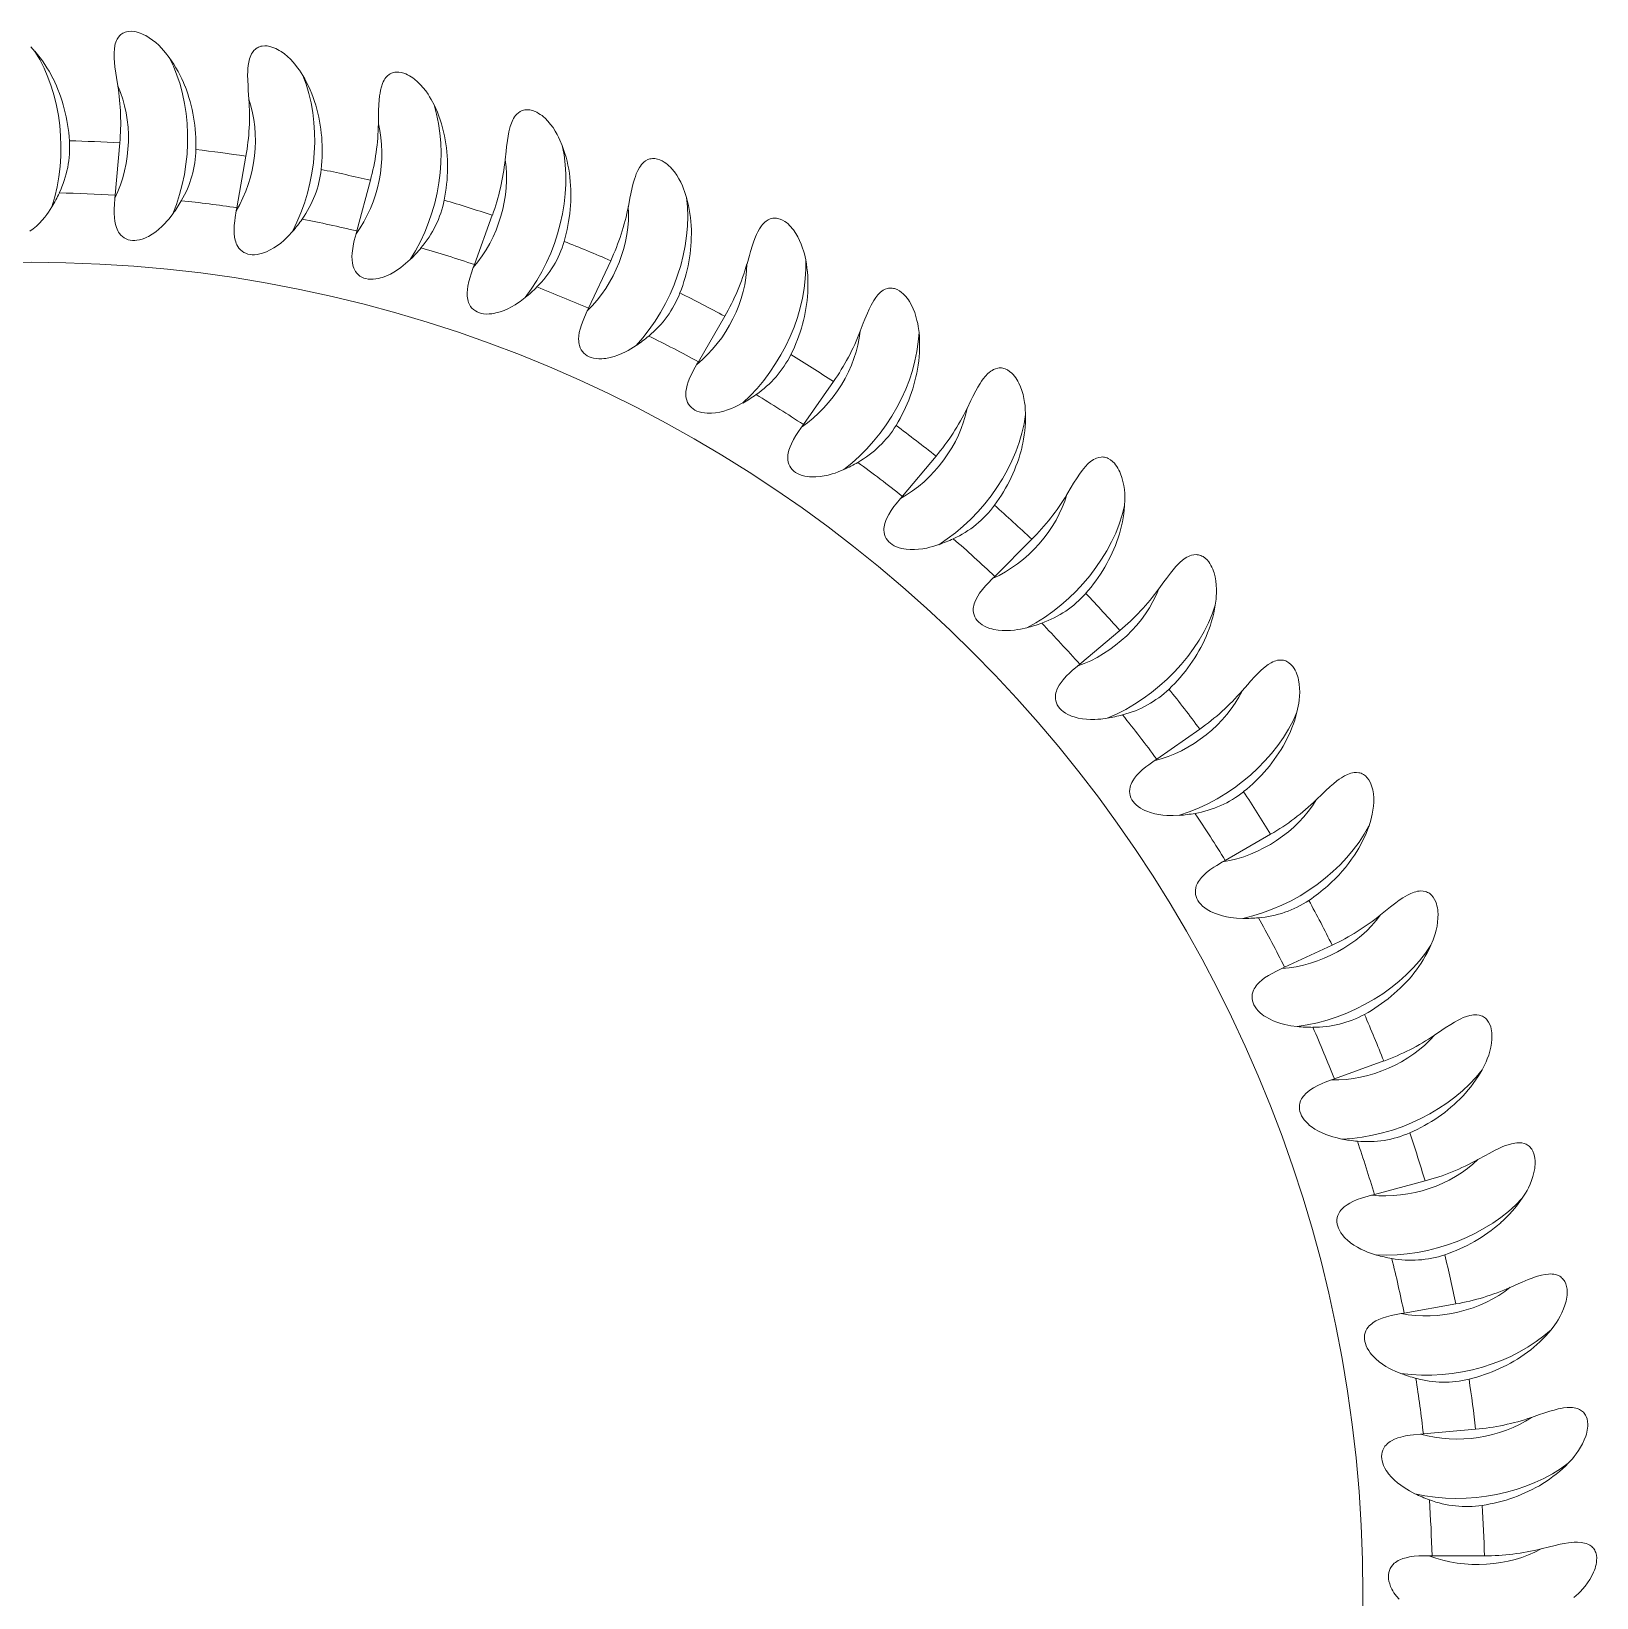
# Model space of a CAD drawing. Extents: x 89 to 607, y -37 to 440.
# Drawn here: x 577.61 to 607.48, y 220.99 to 250.87 of the extents above; entities that cross this region are included whole.
import ezdxf

# ---------------------------------------------------------------- set-up
doc = ezdxf.new("R2010")
doc.units = 0
doc.header["$LTSCALE"] = 7
doc.header["$MEASUREMENT"] = 0
doc.layers.add('8', color=252, linetype='CONTINUOUS', lineweight=15)

msp = doc.modelspace()

# ---------------------------------------------------------------- linework, layer by layer
at = {"layer": '8', "ltscale": 0.025009}
for p, q in [((579.294, 248.746), (579.207, 247.749)), ((581.701, 248.493), (581.527, 247.508)), ((584.076, 248.032), (583.818, 247.065)), ((586.403, 247.365), (586.061, 246.425)), ((588.662, 246.498), (588.24, 245.592)), ((590.838, 245.438), (590.338, 244.571)), ((592.913, 244.192), (592.339, 243.372)), ((594.871, 242.77), (594.228, 242.003)), ((596.697, 241.182), (595.99, 240.475)), ((598.379, 239.442), (597.613, 238.799)), ((599.902, 237.561), (599.083, 236.987)), ((601.256, 235.555), (600.39, 235.055)), ((604.789, 226.592), (603.804, 226.418))]:
    msp.add_line(p, q, dxfattribs=at)
at = {"layer": '8', "ltscale": 0.001468}
for p, q in [((579.207, 247.749), (579.201, 247.691)), ((586.061, 246.425), (586.04, 246.37)), ((588.24, 245.592), (588.215, 245.539)), ((590.338, 244.571), (590.308, 244.521)), ((592.339, 243.372), (592.305, 243.324)), ((594.228, 242.003), (594.19, 241.958)), ((595.99, 240.475), (595.948, 240.434)), ((597.613, 238.799), (597.567, 238.761)), ((599.083, 236.987), (599.035, 236.954)), ((601.523, 233.016), (601.47, 232.991)), ((602.474, 230.886), (602.419, 230.866)), ((603.804, 226.418), (603.746, 226.408)), ((604.171, 224.114), (604.113, 224.109)), ((604.337, 221.787), (604.278, 221.788))]:
    msp.add_line(p, q, dxfattribs=at)
at = {"layer": '8', "ltscale": 0.001467}
for p, q in [((581.527, 247.508), (581.517, 247.45)), ((583.818, 247.065), (583.802, 247.009)), ((600.39, 235.055), (600.339, 235.026)), ((603.237, 228.681), (603.18, 228.666))]:
    msp.add_line(p, q, dxfattribs=at)
at = {"layer": '8', "ltscale": 0.025008}
for p, q in [((602.43, 233.439), (601.523, 233.016)), ((603.414, 231.228), (602.474, 230.886)), ((604.203, 228.94), (603.237, 228.681)), ((605.168, 224.201), (604.171, 224.114)), ((605.337, 221.787), (604.337, 221.787))]:
    msp.add_line(p, q, dxfattribs=at)
at = {"layer": '8'}
for points in [[(580.239, 250.375), (580.168, 250.467), (580.131, 250.511), (580.092, 250.553), (580.037, 250.608), (579.98, 250.66), (579.919, 250.708), (579.855, 250.753), (579.788, 250.793), (579.753, 250.811), (579.717, 250.827), (579.681, 250.841), (579.644, 250.853), (579.606, 250.863), (579.568, 250.87), (579.518, 250.875), (579.467, 250.873), (579.419, 250.865), (579.396, 250.858), (579.373, 250.849), (579.352, 250.839), (579.333, 250.827), (579.314, 250.813), (579.297, 250.798), (579.268, 250.765), (579.244, 250.727), (579.23, 250.699), (579.219, 250.67), (579.208, 250.637), (579.2, 250.603), (579.19, 250.537), (579.186, 250.47), (579.185, 250.418), (579.187, 250.365), (579.193, 250.283), (579.201, 250.2), (579.218, 250.077), (579.23, 249.995), (579.256, 249.832)], [(577.674, 250.493), (577.595, 250.578)], [(582.784, 250.034), (582.722, 250.131), (582.688, 250.178), (582.653, 250.225), (582.604, 250.284), (582.551, 250.341), (582.495, 250.394), (582.435, 250.444), (582.371, 250.49), (582.338, 250.51), (582.304, 250.529), (582.269, 250.547), (582.233, 250.562), (582.197, 250.575), (582.159, 250.586), (582.109, 250.595), (582.059, 250.598), (582.01, 250.593), (581.986, 250.589), (581.963, 250.582), (581.942, 250.573), (581.921, 250.563), (581.901, 250.551), (581.883, 250.537), (581.851, 250.507), (581.824, 250.472), (581.807, 250.445), (581.793, 250.416), (581.78, 250.384), (581.77, 250.352), (581.754, 250.287), (581.743, 250.22), (581.738, 250.168), (581.735, 250.116), (581.734, 250.033), (581.735, 249.95), (581.741, 249.826), (581.746, 249.743), (581.758, 249.578)], [(585.29, 249.472), (585.237, 249.575), (585.207, 249.625), (585.176, 249.674), (585.132, 249.737), (585.084, 249.798), (585.033, 249.856), (584.978, 249.911), (584.919, 249.962), (584.887, 249.986), (584.855, 250.008), (584.822, 250.028), (584.787, 250.047), (584.752, 250.063), (584.716, 250.076), (584.666, 250.09), (584.617, 250.097), (584.568, 250.097), (584.543, 250.094), (584.52, 250.09), (584.498, 250.083), (584.476, 250.075), (584.456, 250.064), (584.436, 250.052), (584.402, 250.025), (584.372, 249.992), (584.353, 249.967), (584.336, 249.94), (584.321, 249.909), (584.307, 249.877), (584.286, 249.814), (584.27, 249.749), (584.26, 249.697), (584.252, 249.645), (584.244, 249.563), (584.238, 249.48), (584.233, 249.356), (584.231, 249.273), (584.228, 249.108)], [(587.738, 248.694), (587.693, 248.801), (587.668, 248.853), (587.642, 248.905), (587.603, 248.972), (587.561, 249.037), (587.515, 249.099), (587.465, 249.159), (587.41, 249.215), (587.381, 249.241), (587.351, 249.266), (587.319, 249.289), (587.287, 249.31), (587.253, 249.33), (587.218, 249.346), (587.17, 249.364), (587.121, 249.375), (587.072, 249.38), (587.048, 249.379), (587.024, 249.377), (587.001, 249.372), (586.979, 249.365), (586.958, 249.357), (586.937, 249.347), (586.901, 249.322), (586.868, 249.292), (586.847, 249.268), (586.828, 249.243), (586.81, 249.214), (586.793, 249.184), (586.767, 249.122), (586.745, 249.059), (586.731, 249.008), (586.719, 248.957), (586.703, 248.876), (586.69, 248.794), (586.674, 248.671), (586.665, 248.588), (586.648, 248.424)], [(590.108, 247.706), (590.073, 247.816), (590.053, 247.871), (590.031, 247.924), (589.998, 247.994), (589.962, 248.063), (589.922, 248.129), (589.877, 248.193), (589.827, 248.253), (589.8, 248.282), (589.772, 248.309), (589.743, 248.335), (589.712, 248.359), (589.68, 248.381), (589.647, 248.401), (589.601, 248.423), (589.553, 248.438), (589.505, 248.447), (589.481, 248.448), (589.457, 248.448), (589.433, 248.445), (589.411, 248.441), (589.389, 248.434), (589.368, 248.426), (589.329, 248.404), (589.293, 248.377), (589.271, 248.356), (589.25, 248.332), (589.229, 248.305), (589.21, 248.276), (589.178, 248.217), (589.151, 248.156), (589.132, 248.107), (589.116, 248.057), (589.093, 247.977), (589.073, 247.897), (589.047, 247.775), (589.03, 247.694), (588.999, 247.532)], [(577.578, 247.059), (577.643, 247.106), (577.705, 247.158), (577.762, 247.212), (577.815, 247.269), (577.866, 247.33), (577.901, 247.377), (577.936, 247.426), (577.999, 247.526)], [(579.201, 247.691), (579.191, 247.561), (579.188, 247.496), (579.187, 247.406), (579.192, 247.315), (579.2, 247.252), (579.212, 247.19), (579.23, 247.129), (579.242, 247.098), (579.256, 247.069), (579.271, 247.042), (579.288, 247.018), (579.314, 246.985), (579.344, 246.957), (579.378, 246.932), (579.414, 246.913), (579.453, 246.898), (579.494, 246.888), (579.536, 246.884), (579.578, 246.883), (579.62, 246.887), (579.672, 246.896), (579.722, 246.91), (579.772, 246.929), (579.808, 246.945), (579.844, 246.963), (579.914, 247.004), (579.98, 247.05), (580.041, 247.099), (580.099, 247.151), (580.155, 247.207), (580.194, 247.251), (580.233, 247.297), (580.305, 247.391)], [(581.517, 247.45), (581.495, 247.322), (581.486, 247.258), (581.478, 247.168), (581.475, 247.077), (581.477, 247.014), (581.484, 246.95), (581.497, 246.888), (581.506, 246.857), (581.517, 246.826), (581.53, 246.798), (581.544, 246.772), (581.567, 246.738), (581.595, 246.707), (581.626, 246.68), (581.661, 246.657), (581.698, 246.639), (581.738, 246.626), (581.779, 246.617), (581.821, 246.613), (581.864, 246.613), (581.916, 246.618), (581.968, 246.628), (582.019, 246.641), (582.056, 246.654), (582.094, 246.669), (582.166, 246.704), (582.236, 246.744), (582.301, 246.787), (582.364, 246.835), (582.424, 246.886), (582.468, 246.926), (582.51, 246.968), (582.59, 247.056)], [(592.383, 246.515), (592.358, 246.628), (592.342, 246.684), (592.325, 246.739), (592.299, 246.812), (592.268, 246.883), (592.234, 246.952), (592.195, 247.02), (592.151, 247.084), (592.127, 247.115), (592.101, 247.145), (592.074, 247.173), (592.046, 247.2), (592.016, 247.225), (591.984, 247.247), (591.94, 247.273), (591.894, 247.293), (591.847, 247.306), (591.823, 247.309), (591.799, 247.311), (591.776, 247.31), (591.753, 247.307), (591.73, 247.303), (591.708, 247.296), (591.668, 247.279), (591.63, 247.255), (591.606, 247.235), (591.583, 247.213), (591.56, 247.188), (591.538, 247.161), (591.501, 247.105), (591.469, 247.046), (591.446, 246.999), (591.425, 246.951), (591.396, 246.874), (591.369, 246.795), (591.332, 246.676), (591.308, 246.597), (591.263, 246.438)], [(583.802, 247.009), (583.769, 246.883), (583.755, 246.82), (583.739, 246.731), (583.728, 246.641), (583.725, 246.578), (583.726, 246.514), (583.733, 246.451), (583.74, 246.419), (583.748, 246.387), (583.758, 246.358), (583.77, 246.331), (583.791, 246.295), (583.815, 246.261), (583.844, 246.232), (583.877, 246.206), (583.912, 246.185), (583.951, 246.168), (583.991, 246.156), (584.033, 246.148), (584.075, 246.145), (584.127, 246.145), (584.18, 246.15), (584.232, 246.159), (584.271, 246.169), (584.309, 246.18), (584.384, 246.209), (584.458, 246.243), (584.526, 246.28), (584.593, 246.322), (584.657, 246.367), (584.704, 246.404), (584.749, 246.442), (584.837, 246.522)], [(586.04, 246.37), (585.997, 246.248), (585.977, 246.186), (585.953, 246.099), (585.934, 246.01), (585.926, 245.947), (585.921, 245.884), (585.923, 245.82), (585.927, 245.787), (585.933, 245.755), (585.94, 245.726), (585.95, 245.698), (585.967, 245.66), (585.989, 245.624), (586.015, 245.592), (586.045, 245.564), (586.079, 245.539), (586.115, 245.52), (586.155, 245.504), (586.195, 245.493), (586.237, 245.485), (586.289, 245.481), (586.342, 245.482), (586.394, 245.486), (586.434, 245.493), (586.473, 245.501), (586.551, 245.522), (586.627, 245.55), (586.698, 245.581), (586.768, 245.617), (586.836, 245.657), (586.886, 245.689), (586.935, 245.722), (587.029, 245.795)], [(594.546, 245.13), (594.53, 245.245), (594.52, 245.302), (594.507, 245.358), (594.488, 245.433), (594.464, 245.507), (594.436, 245.579), (594.402, 245.65), (594.364, 245.718), (594.343, 245.751), (594.32, 245.782), (594.296, 245.813), (594.27, 245.842), (594.242, 245.869), (594.212, 245.894), (594.171, 245.924), (594.126, 245.948), (594.08, 245.965), (594.057, 245.97), (594.033, 245.974), (594.01, 245.975), (593.987, 245.975), (593.964, 245.972), (593.942, 245.967), (593.9, 245.953), (593.86, 245.933), (593.834, 245.915), (593.809, 245.896), (593.784, 245.872), (593.76, 245.847), (593.719, 245.795), (593.681, 245.739), (593.655, 245.694), (593.63, 245.648), (593.594, 245.573), (593.56, 245.498), (593.513, 245.383), (593.482, 245.306), (593.423, 245.151)], [(588.215, 245.539), (588.161, 245.421), (588.136, 245.36), (588.104, 245.276), (588.078, 245.189), (588.063, 245.127), (588.054, 245.064), (588.05, 245.001), (588.051, 244.968), (588.054, 244.935), (588.059, 244.906), (588.066, 244.877), (588.079, 244.837), (588.098, 244.8), (588.121, 244.766), (588.149, 244.735), (588.18, 244.708), (588.215, 244.685), (588.253, 244.666), (588.292, 244.651), (588.334, 244.64), (588.385, 244.631), (588.437, 244.627), (588.49, 244.627), (588.53, 244.63), (588.57, 244.635), (588.649, 244.649), (588.727, 244.67), (588.801, 244.695), (588.874, 244.725), (588.945, 244.758), (588.998, 244.786), (589.049, 244.815), (589.149, 244.88)], [(590.308, 244.521), (590.244, 244.408), (590.214, 244.35), (590.175, 244.269), (590.141, 244.185), (590.122, 244.124), (590.106, 244.062), (590.097, 244), (590.095, 243.967), (590.095, 243.934), (590.097, 243.904), (590.102, 243.874), (590.112, 243.834), (590.127, 243.795), (590.147, 243.759), (590.172, 243.726), (590.201, 243.696), (590.234, 243.67), (590.27, 243.648), (590.308, 243.63), (590.348, 243.615), (590.399, 243.602), (590.45, 243.593), (590.503, 243.589), (590.543, 243.588), (590.583, 243.589), (590.663, 243.597), (590.743, 243.611), (590.819, 243.629), (590.894, 243.653), (590.968, 243.68), (591.022, 243.703), (591.076, 243.728), (591.182, 243.783)], [(596.579, 243.562), (596.574, 243.678), (596.569, 243.735), (596.561, 243.793), (596.548, 243.869), (596.531, 243.944), (596.509, 244.019), (596.482, 244.092), (596.45, 244.163), (596.431, 244.198), (596.411, 244.231), (596.39, 244.264), (596.366, 244.295), (596.341, 244.325), (596.314, 244.352), (596.275, 244.385), (596.233, 244.413), (596.189, 244.434), (596.166, 244.442), (596.142, 244.447), (596.119, 244.451), (596.096, 244.452), (596.073, 244.451), (596.051, 244.449), (596.008, 244.438), (595.967, 244.421), (595.939, 244.406), (595.913, 244.389), (595.885, 244.368), (595.86, 244.345), (595.813, 244.296), (595.771, 244.244), (595.741, 244.201), (595.712, 244.158), (595.669, 244.087), (595.629, 244.014), (595.572, 243.904), (595.535, 243.829), (595.463, 243.681)], [(592.305, 243.324), (592.231, 243.218), (592.196, 243.163), (592.15, 243.085), (592.109, 243.004), (592.084, 242.946), (592.064, 242.885), (592.049, 242.824), (592.044, 242.791), (592.042, 242.758), (592.041, 242.728), (592.043, 242.698), (592.05, 242.657), (592.062, 242.617), (592.078, 242.58), (592.1, 242.544), (592.127, 242.512), (592.157, 242.483), (592.191, 242.458), (592.227, 242.437), (592.266, 242.419), (592.315, 242.401), (592.366, 242.388), (592.418, 242.379), (592.458, 242.375), (592.498, 242.373), (592.578, 242.373), (592.659, 242.38), (592.736, 242.392), (592.813, 242.408), (592.889, 242.429), (592.945, 242.447), (593.001, 242.467), (593.111, 242.513)], [(598.469, 241.823), (598.474, 241.938), (598.473, 241.996), (598.471, 242.054), (598.464, 242.131), (598.453, 242.208), (598.438, 242.284), (598.418, 242.359), (598.392, 242.433), (598.377, 242.469), (598.36, 242.504), (598.341, 242.539), (598.32, 242.572), (598.298, 242.603), (598.273, 242.633), (598.237, 242.669), (598.198, 242.701), (598.155, 242.725), (598.133, 242.735), (598.11, 242.743), (598.088, 242.748), (598.065, 242.751), (598.042, 242.753), (598.019, 242.752), (597.975, 242.745), (597.933, 242.732), (597.904, 242.719), (597.876, 242.704), (597.848, 242.686), (597.82, 242.665), (597.77, 242.621), (597.723, 242.573), (597.689, 242.533), (597.657, 242.492), (597.608, 242.425), (597.562, 242.356), (597.495, 242.251), (597.452, 242.18), (597.367, 242.038)], [(594.19, 241.958), (594.107, 241.859), (594.067, 241.807), (594.015, 241.733), (593.967, 241.656), (593.937, 241.6), (593.912, 241.542), (593.891, 241.482), (593.884, 241.45), (593.878, 241.417), (593.875, 241.387), (593.875, 241.358), (593.878, 241.316), (593.886, 241.275), (593.899, 241.236), (593.918, 241.199), (593.941, 241.165), (593.969, 241.134), (594.001, 241.106), (594.035, 241.081), (594.072, 241.06), (594.119, 241.038), (594.169, 241.021), (594.22, 241.007), (594.259, 240.999), (594.299, 240.993), (594.379, 240.987), (594.46, 240.987), (594.538, 240.992), (594.616, 241.002), (594.693, 241.016), (594.751, 241.029), (594.809, 241.044), (594.922, 241.08)], [(600.199, 239.925), (600.214, 240.04), (600.219, 240.098), (600.221, 240.156), (600.222, 240.233), (600.218, 240.31), (600.209, 240.387), (600.195, 240.464), (600.176, 240.54), (600.164, 240.577), (600.15, 240.614), (600.134, 240.65), (600.117, 240.684), (600.097, 240.718), (600.075, 240.75), (600.043, 240.789), (600.006, 240.824), (599.966, 240.852), (599.945, 240.863), (599.923, 240.873), (599.901, 240.88), (599.878, 240.886), (599.855, 240.889), (599.833, 240.89), (599.788, 240.888), (599.745, 240.878), (599.715, 240.868), (599.686, 240.855), (599.656, 240.839), (599.626, 240.821), (599.573, 240.782), (599.522, 240.737), (599.485, 240.701), (599.449, 240.662), (599.394, 240.6), (599.342, 240.535), (599.267, 240.437), (599.218, 240.37), (599.12, 240.236)], [(595.948, 240.434), (595.857, 240.341), (595.813, 240.293), (595.755, 240.224), (595.7, 240.152), (595.666, 240.099), (595.635, 240.043), (595.61, 239.985), (595.599, 239.953), (595.591, 239.921), (595.585, 239.892), (595.582, 239.862), (595.581, 239.821), (595.586, 239.78), (595.596, 239.739), (595.612, 239.701), (595.632, 239.665), (595.657, 239.631), (595.686, 239.6), (595.718, 239.573), (595.753, 239.548), (595.798, 239.523), (595.846, 239.501), (595.896, 239.483), (595.934, 239.472), (595.973, 239.463), (596.053, 239.449), (596.133, 239.442), (596.211, 239.44), (596.29, 239.443), (596.368, 239.451), (596.427, 239.459), (596.485, 239.469), (596.601, 239.495)], [(601.758, 237.884), (601.783, 237.997), (601.792, 238.054), (601.8, 238.112), (601.807, 238.189), (601.81, 238.266), (601.808, 238.344), (601.801, 238.421), (601.788, 238.499), (601.779, 238.537), (601.769, 238.574), (601.756, 238.611), (601.742, 238.648), (601.725, 238.683), (601.706, 238.717), (601.677, 238.758), (601.644, 238.796), (601.606, 238.828), (601.586, 238.841), (601.565, 238.852), (601.543, 238.862), (601.521, 238.869), (601.499, 238.874), (601.477, 238.878), (601.432, 238.879), (601.388, 238.873), (601.358, 238.866), (601.328, 238.855), (601.296, 238.842), (601.265, 238.827), (601.208, 238.792), (601.154, 238.752), (601.114, 238.719), (601.074, 238.684), (601.015, 238.627), (600.957, 238.567), (600.873, 238.475), (600.819, 238.413), (600.71, 238.288)], [(597.567, 238.761), (597.469, 238.677), (597.421, 238.633), (597.356, 238.57), (597.296, 238.502), (597.257, 238.452), (597.221, 238.399), (597.191, 238.344), (597.178, 238.313), (597.167, 238.282), (597.159, 238.253), (597.153, 238.224), (597.149, 238.183), (597.15, 238.141), (597.156, 238.1), (597.168, 238.061), (597.185, 238.023), (597.207, 237.987), (597.233, 237.954), (597.263, 237.924), (597.295, 237.896), (597.338, 237.867), (597.384, 237.841), (597.432, 237.819), (597.469, 237.804), (597.508, 237.792), (597.585, 237.771), (597.665, 237.757), (597.743, 237.749), (597.821, 237.745), (597.9, 237.745), (597.959, 237.748), (598.018, 237.753), (598.136, 237.769)], [(599.035, 236.954), (598.929, 236.879), (598.877, 236.839), (598.807, 236.782), (598.741, 236.72), (598.698, 236.673), (598.658, 236.624), (598.623, 236.571), (598.607, 236.542), (598.594, 236.512), (598.583, 236.484), (598.575, 236.455), (598.567, 236.414), (598.564, 236.373), (598.567, 236.331), (598.576, 236.291), (598.589, 236.252), (598.608, 236.214), (598.631, 236.179), (598.658, 236.146), (598.688, 236.116), (598.728, 236.083), (598.772, 236.053), (598.818, 236.027), (598.854, 236.009), (598.89, 235.993), (598.966, 235.967), (599.044, 235.945), (599.121, 235.93), (599.199, 235.92), (599.277, 235.913), (599.336, 235.911), (599.396, 235.91), (599.515, 235.916)], [(603.133, 235.715), (603.167, 235.826), (603.182, 235.882), (603.195, 235.938), (603.208, 236.015), (603.218, 236.091), (603.223, 236.169), (603.222, 236.247), (603.216, 236.325), (603.211, 236.363), (603.204, 236.402), (603.195, 236.44), (603.183, 236.477), (603.17, 236.514), (603.154, 236.549), (603.128, 236.593), (603.098, 236.633), (603.064, 236.668), (603.045, 236.683), (603.025, 236.697), (603.004, 236.708), (602.983, 236.717), (602.961, 236.724), (602.939, 236.729), (602.895, 236.734), (602.851, 236.732), (602.82, 236.728), (602.789, 236.72), (602.756, 236.71), (602.724, 236.697), (602.664, 236.667), (602.607, 236.633), (602.563, 236.603), (602.521, 236.572), (602.457, 236.519), (602.394, 236.465), (602.303, 236.381), (602.243, 236.324), (602.124, 236.209)], [(600.339, 235.026), (600.227, 234.96), (600.172, 234.925), (600.097, 234.874), (600.026, 234.818), (599.979, 234.776), (599.935, 234.73), (599.895, 234.68), (599.877, 234.652), (599.861, 234.624), (599.848, 234.597), (599.837, 234.569), (599.826, 234.529), (599.82, 234.488), (599.819, 234.446), (599.824, 234.405), (599.834, 234.365), (599.849, 234.326), (599.869, 234.289), (599.893, 234.254), (599.921, 234.221), (599.958, 234.185), (599.998, 234.151), (600.042, 234.121), (600.076, 234.101), (600.111, 234.082), (600.185, 234.048), (600.26, 234.02), (600.336, 233.998), (600.412, 233.981), (600.49, 233.968), (600.548, 233.96), (600.607, 233.955), (600.726, 233.95)], [(604.313, 233.435), (604.357, 233.542), (604.377, 233.596), (604.394, 233.652), (604.414, 233.726), (604.431, 233.802), (604.442, 233.878), (604.449, 233.956), (604.45, 234.034), (604.448, 234.073), (604.444, 234.112), (604.438, 234.151), (604.43, 234.189), (604.42, 234.227), (604.407, 234.263), (604.385, 234.309), (604.359, 234.352), (604.328, 234.39), (604.31, 234.407), (604.291, 234.422), (604.272, 234.434), (604.251, 234.445), (604.23, 234.455), (604.209, 234.462), (604.165, 234.47), (604.121, 234.473), (604.089, 234.47), (604.058, 234.466), (604.025, 234.458), (603.992, 234.448), (603.929, 234.424), (603.869, 234.394), (603.824, 234.369), (603.779, 234.341), (603.71, 234.295), (603.643, 234.246), (603.545, 234.17), (603.48, 234.118), (603.352, 234.014)], [(601.47, 232.991), (601.353, 232.936), (601.295, 232.906), (601.216, 232.861), (601.14, 232.812), (601.089, 232.773), (601.042, 232.731), (600.998, 232.685), (600.977, 232.66), (600.959, 232.632), (600.943, 232.607), (600.93, 232.58), (600.915, 232.541), (600.906, 232.501), (600.901, 232.459), (600.903, 232.418), (600.909, 232.377), (600.921, 232.337), (600.938, 232.298), (600.959, 232.261), (600.983, 232.226), (601.017, 232.187), (601.055, 232.15), (601.095, 232.116), (601.127, 232.092), (601.161, 232.07), (601.231, 232.031), (601.304, 231.996), (601.377, 231.968), (601.452, 231.944), (601.528, 231.924), (601.586, 231.911), (601.644, 231.901), (601.762, 231.886)], [(605.291, 231.06), (605.344, 231.163), (605.368, 231.215), (605.39, 231.269), (605.417, 231.341), (605.439, 231.415), (605.458, 231.491), (605.471, 231.567), (605.479, 231.645), (605.48, 231.684), (605.48, 231.724), (605.477, 231.763), (605.473, 231.801), (605.466, 231.84), (605.456, 231.877), (605.439, 231.925), (605.416, 231.97), (605.388, 232.01), (605.372, 232.028), (605.355, 232.045), (605.336, 232.059), (605.317, 232.072), (605.297, 232.083), (605.276, 232.092), (605.233, 232.105), (605.189, 232.11), (605.158, 232.111), (605.126, 232.109), (605.092, 232.105), (605.058, 232.098), (604.994, 232.079), (604.932, 232.055), (604.884, 232.033), (604.837, 232.009), (604.765, 231.969), (604.694, 231.926), (604.589, 231.859), (604.52, 231.813), (604.383, 231.721)], [(602.419, 230.866), (602.298, 230.821), (602.237, 230.796), (602.155, 230.758), (602.075, 230.716), (602.021, 230.682), (601.97, 230.644), (601.923, 230.602), (601.9, 230.578), (601.879, 230.553), (601.861, 230.529), (601.846, 230.503), (601.828, 230.466), (601.814, 230.426), (601.807, 230.386), (601.804, 230.344), (601.807, 230.303), (601.816, 230.262), (601.829, 230.222), (601.847, 230.183), (601.868, 230.146), (601.898, 230.104), (601.932, 230.064), (601.97, 230.027), (602, 230), (602.031, 229.976), (602.098, 229.93), (602.167, 229.889), (602.238, 229.855), (602.31, 229.824), (602.384, 229.798), (602.441, 229.78), (602.498, 229.765), (602.614, 229.739)], [(606.057, 228.609), (606.119, 228.707), (606.148, 228.757), (606.174, 228.808), (606.207, 228.878), (606.236, 228.95), (606.261, 229.023), (606.281, 229.099), (606.296, 229.176), (606.3, 229.215), (606.303, 229.254), (606.304, 229.293), (606.303, 229.332), (606.299, 229.37), (606.293, 229.409), (606.28, 229.458), (606.261, 229.505), (606.237, 229.547), (606.223, 229.567), (606.207, 229.585), (606.19, 229.601), (606.172, 229.615), (606.153, 229.628), (606.133, 229.639), (606.091, 229.655), (606.048, 229.664), (606.017, 229.668), (605.985, 229.669), (605.951, 229.667), (605.916, 229.663), (605.851, 229.65), (605.786, 229.631), (605.737, 229.614), (605.688, 229.594), (605.613, 229.56), (605.538, 229.524), (605.428, 229.466), (605.355, 229.427), (605.211, 229.346)], [(603.18, 228.666), (603.055, 228.631), (602.992, 228.612), (602.907, 228.582), (602.824, 228.546), (602.767, 228.517), (602.713, 228.484), (602.662, 228.447), (602.637, 228.425), (602.614, 228.401), (602.595, 228.379), (602.577, 228.355), (602.556, 228.319), (602.539, 228.281), (602.528, 228.241), (602.522, 228.2), (602.521, 228.158), (602.526, 228.117), (602.536, 228.076), (602.55, 228.036), (602.568, 227.997), (602.594, 227.952), (602.625, 227.91), (602.659, 227.869), (602.687, 227.84), (602.716, 227.813), (602.778, 227.761), (602.844, 227.715), (602.911, 227.674), (602.98, 227.638), (603.052, 227.605), (603.107, 227.582), (603.162, 227.562), (603.276, 227.526)], [(606.607, 226.1), (606.677, 226.192), (606.71, 226.24), (606.741, 226.289), (606.78, 226.356), (606.815, 226.425), (606.846, 226.496), (606.873, 226.569), (606.894, 226.644), (606.902, 226.683), (606.909, 226.721), (606.913, 226.76), (606.915, 226.799), (606.915, 226.838), (606.912, 226.876), (606.903, 226.927), (606.889, 226.975), (606.868, 227.019), (606.855, 227.04), (606.841, 227.059), (606.826, 227.077), (606.809, 227.093), (606.791, 227.107), (606.772, 227.12), (606.732, 227.139), (606.69, 227.153), (606.659, 227.159), (606.628, 227.162), (606.593, 227.164), (606.559, 227.163), (606.492, 227.155), (606.426, 227.142), (606.376, 227.129), (606.326, 227.114), (606.247, 227.087), (606.17, 227.057), (606.055, 227.009), (605.979, 226.976), (605.828, 226.909)], [(603.746, 226.408), (603.618, 226.385), (603.554, 226.371), (603.467, 226.348), (603.381, 226.32), (603.322, 226.296), (603.265, 226.268), (603.211, 226.235), (603.184, 226.215), (603.159, 226.194), (603.138, 226.173), (603.118, 226.15), (603.094, 226.117), (603.074, 226.08), (603.059, 226.041), (603.049, 226.001), (603.045, 225.96), (603.047, 225.918), (603.053, 225.876), (603.063, 225.835), (603.078, 225.795), (603.1, 225.748), (603.127, 225.703), (603.157, 225.66), (603.182, 225.628), (603.209, 225.599), (603.266, 225.542), (603.328, 225.49), (603.391, 225.444), (603.457, 225.401), (603.526, 225.362), (603.578, 225.335), (603.632, 225.31), (603.742, 225.264)], [(606.936, 223.554), (607.014, 223.639), (607.051, 223.684), (607.087, 223.73), (607.131, 223.793), (607.172, 223.858), (607.209, 223.926), (607.242, 223.997), (607.27, 224.07), (607.281, 224.108), (607.291, 224.146), (607.299, 224.184), (607.304, 224.223), (607.307, 224.261), (607.308, 224.3), (607.303, 224.351), (607.293, 224.4), (607.277, 224.446), (607.266, 224.468), (607.253, 224.488), (607.239, 224.507), (607.224, 224.525), (607.207, 224.54), (607.19, 224.554), (607.152, 224.578), (607.111, 224.595), (607.08, 224.603), (607.049, 224.61), (607.015, 224.614), (606.981, 224.616), (606.914, 224.614), (606.847, 224.607), (606.796, 224.599), (606.744, 224.588), (606.664, 224.568), (606.584, 224.545), (606.466, 224.507), (606.387, 224.481), (606.231, 224.427)], [(604.113, 224.109), (603.984, 224.097), (603.919, 224.089), (603.83, 224.074), (603.742, 224.053), (603.681, 224.035), (603.622, 224.012), (603.565, 223.983), (603.537, 223.966), (603.51, 223.947), (603.487, 223.928), (603.465, 223.907), (603.438, 223.876), (603.415, 223.841), (603.397, 223.804), (603.384, 223.765), (603.376, 223.724), (603.374, 223.682), (603.376, 223.64), (603.383, 223.598), (603.394, 223.557), (603.412, 223.508), (603.435, 223.461), (603.461, 223.415), (603.484, 223.382), (603.508, 223.35), (603.56, 223.288), (603.617, 223.231), (603.676, 223.18), (603.738, 223.132), (603.802, 223.087), (603.852, 223.055), (603.904, 223.025), (604.009, 222.97)], [(604.278, 221.788), (604.148, 221.787), (604.083, 221.784), (603.993, 221.777), (603.903, 221.764), (603.841, 221.751), (603.78, 221.733), (603.721, 221.71), (603.692, 221.695), (603.663, 221.678), (603.638, 221.661), (603.615, 221.643), (603.585, 221.614), (603.559, 221.581), (603.538, 221.546), (603.522, 221.508), (603.51, 221.468), (603.504, 221.426), (603.503, 221.384), (603.506, 221.342), (603.514, 221.3), (603.528, 221.25), (603.546, 221.201), (603.569, 221.153), (603.588, 221.118), (603.609, 221.083), (603.656, 221.018), (603.707, 220.956)], [(607.042, 220.988), (607.128, 221.066), (607.168, 221.107), (607.208, 221.15), (607.257, 221.209), (607.304, 221.271), (607.347, 221.335), (607.386, 221.403), (607.42, 221.473), (607.434, 221.51), (607.447, 221.547), (607.458, 221.584), (607.467, 221.622), (607.474, 221.661), (607.477, 221.699), (607.478, 221.75), (607.472, 221.8), (607.459, 221.847), (607.45, 221.87), (607.44, 221.891), (607.427, 221.911), (607.414, 221.93), (607.398, 221.947), (607.382, 221.963), (607.346, 221.989), (607.307, 222.01), (607.277, 222.021), (607.247, 222.03), (607.213, 222.037), (607.179, 222.042), (607.113, 222.046), (607.045, 222.045), (606.993, 222.041), (606.941, 222.035), (606.859, 222.022), (606.778, 222.006), (606.657, 221.979), (606.576, 221.959), (606.416, 221.919)]]:
    msp.add_lwpolyline(points, dxfattribs=at)
msp.add_circle((577.605, 221.056), 25.412, dxfattribs=at)
for centre, radius, start, end in [((575.754, 248.845), 2.53, 26.5186, 40.6545), ((578.183, 248.9), 2.53, 21.5186, 35.6545), ((575.215, 248.601), 3.123, 3.4196, 26.0938), ((580.608, 248.744), 2.53, 16.5186, 30.6545), ((574.853, 249.136), 4.458, 354.9731, 8.9765), ((577.625, 248.705), 3.123, 358.4196, 21.0938), ((577.311, 249.269), 4.458, 349.9731, 3.9765), ((580.034, 248.598), 3.123, 353.4196, 16.0938), ((583.01, 248.377), 2.53, 11.5186, 25.6545), ((579.771, 249.188), 4.458, 344.9731, 358.9765), ((576.322, 248.661), 2.014, 334.4302, 3.5932), ((577.605, 221.056), 27.741, 86.5107, 88.4985), ((582.425, 248.281), 3.123, 348.4196, 11.0938), ((585.37, 247.802), 2.53, 6.5186, 20.6545), ((578.734, 248.668), 2.014, 329.4232, 358.5919), ((577.605, 221.056), 27.741, 81.5107, 83.4985), ((582.215, 248.892), 4.458, 339.9731, 353.9765), ((581.136, 248.465), 2.014, 324.4254, 353.5931), ((577.605, 221.056), 27.741, 76.5107, 78.4985), ((584.781, 247.757), 3.121, 343.4278, 6.1096), ((575.328, 249.108), 3.105, 329.3744, 334.9205), ((577.605, 221.056), 26.741, 86.5672, 88.855), ((577.781, 249.199), 3.105, 324.3744, 329.9205), ((577.605, 221.056), 26.741, 81.5672, 83.855), ((583.511, 248.053), 2.014, 319.4253, 348.5933), ((577.605, 221.056), 27.741, 71.5107, 73.4985), ((584.623, 248.384), 4.458, 334.9731, 348.9765), ((587.672, 247.023), 2.53, 1.5186, 15.6545), ((580.234, 249.077), 3.105, 319.3744, 324.9205), ((577.605, 221.056), 26.741, 76.5672, 78.855), ((587.081, 247.03), 3.121, 338.4278, 1.1096), ((582.666, 248.741), 3.105, 314.3744, 319.9205), ((577.605, 221.056), 26.741, 71.5672, 73.855), ((585.842, 247.435), 2.014, 314.4253, 343.5933), ((577.605, 221.056), 27.741, 66.5107, 68.4985), ((586.978, 247.668), 4.458, 329.9731, 343.9765), ((589.897, 246.047), 2.53, 356.5186, 10.6545), ((585.06, 248.195), 3.105, 309.3744, 314.9205), ((577.605, 221.056), 26.741, 66.5672, 68.855), ((588.109, 246.617), 2.014, 309.4253, 338.5933), ((577.605, 221.056), 27.741, 61.5107, 63.4985), ((589.308, 246.106), 3.123, 333.4196, 356.0938), ((589.262, 246.75), 4.458, 324.9731, 338.9765), ((592.028, 244.881), 2.53, 351.5186, 5.6545), ((587.396, 247.442), 3.105, 304.3744, 309.9205), ((577.605, 221.056), 26.741, 61.5672, 63.855), ((590.297, 245.604), 2.014, 304.4253, 333.5933), ((577.605, 221.056), 27.741, 56.5107, 58.4985), ((591.446, 244.991), 3.123, 328.4196, 351.0938), ((589.659, 246.488), 3.105, 299.3744, 304.9205), ((577.605, 221.056), 26.741, 56.5672, 58.855), ((591.457, 245.637), 4.458, 319.9731, 333.9765), ((592.389, 244.405), 2.014, 299.4253, 328.5933), ((577.605, 221.056), 27.741, 51.5107, 53.4985), ((594.05, 243.533), 2.53, 346.5186, 0.6545), ((593.48, 243.694), 3.123, 323.4196, 346.0938), ((591.83, 245.341), 3.105, 294.3744, 299.9205), ((577.605, 221.056), 26.741, 51.5672, 53.855), ((594.367, 243.027), 2.014, 294.4253, 323.5933), ((577.605, 221.056), 27.741, 46.5107, 48.4985), ((593.547, 244.336), 4.458, 314.9731, 328.9765), ((595.946, 242.014), 2.53, 341.5186, 355.6545), ((593.892, 244.009), 3.105, 289.3744, 294.9205), ((577.605, 221.056), 26.741, 46.5672, 48.855), ((595.392, 242.224), 3.123, 318.4196, 341.0938), ((596.218, 241.483), 2.014, 289.4253, 318.5933), ((577.605, 221.056), 27.741, 41.5107, 43.4985), ((595.515, 242.858), 4.458, 309.9731, 323.9765), ((597.703, 240.336), 2.53, 336.5186, 350.6545), ((595.831, 242.502), 3.105, 284.3744, 289.9205), ((577.605, 221.056), 26.741, 41.5672, 43.855), ((597.17, 240.593), 3.123, 313.4196, 336.0938), ((597.928, 239.783), 2.014, 284.4253, 313.5933), ((577.605, 221.056), 27.741, 36.5107, 38.4985), ((597.347, 241.214), 4.458, 304.9731, 318.9766), ((597.63, 240.832), 3.105, 279.3744, 284.9205), ((577.605, 221.056), 26.741, 36.5672, 38.855), ((599.307, 238.511), 2.53, 331.5186, 345.6545), ((598.798, 238.814), 3.123, 308.4196, 331.0938), ((599.483, 237.94), 2.014, 279.4253, 308.5933), ((577.605, 221.056), 27.741, 31.5107, 33.4985), ((599.029, 239.417), 4.458, 299.9731, 313.9766), ((599.278, 239.011), 3.105, 274.3744, 279.9205), ((577.605, 221.056), 26.741, 31.5672, 33.855), ((600.746, 236.553), 2.53, 326.5186, 340.6545), ((600.371, 236.807), 2.982, 311.4681, 326.4266), ((600.121, 237.073), 3.348, 303.8439, 311.6674), ((600.871, 235.969), 2.014, 274.4253, 303.5933), ((577.605, 221.056), 27.741, 26.5107, 28.4985), ((600.76, 237.054), 3.105, 269.3744, 274.9205), ((577.605, 221.056), 26.741, 26.5672, 28.855), ((600.548, 237.48), 4.458, 294.9731, 308.9766), ((602.008, 234.478), 2.53, 321.5186, 335.6545), ((601.56, 234.864), 3.123, 298.4196, 321.0938), ((602.082, 233.885), 2.014, 269.4253, 298.5933), ((577.605, 221.056), 27.741, 21.5107, 23.4985), ((602.067, 234.975), 3.105, 264.3744, 269.9205), ((577.605, 221.056), 26.741, 21.5672, 23.855), ((601.892, 235.417), 4.458, 289.9731, 303.9766), ((603.085, 232.3), 2.53, 316.5186, 330.6545), ((602.672, 232.723), 3.123, 293.4196, 316.0938), ((603.107, 231.703), 2.014, 264.4253, 293.5933), ((577.605, 221.056), 27.741, 16.5107, 18.4985), ((603.187, 232.79), 3.105, 259.3744, 264.9205), ((577.605, 221.056), 26.741, 16.5672, 18.855), ((603.051, 233.246), 4.458, 284.9731, 298.9766), ((603.968, 230.036), 2.53, 311.5186, 325.6545), ((603.593, 230.494), 3.123, 288.4196, 311.0938), ((604.112, 230.516), 3.105, 254.3744, 259.9205), ((603.938, 229.44), 2.014, 259.4228, 288.5917), ((577.605, 221.056), 26.741, 11.5672, 13.855), ((577.605, 221.056), 27.741, 11.5107, 13.4985), ((604.017, 230.982), 4.458, 279.9731, 293.9765), ((604.651, 227.704), 2.53, 306.5186, 320.6545), ((604.317, 228.192), 3.121, 283.4278, 306.1096), ((604.836, 228.17), 3.105, 249.3744, 254.9205), ((604.569, 227.113), 2.014, 254.4255, 283.5932), ((577.605, 221.056), 26.741, 6.5672, 8.855), ((577.605, 221.056), 27.741, 6.5107, 8.4985), ((604.781, 228.642), 4.458, 274.9731, 288.9765), ((605.127, 225.322), 2.53, 301.5186, 315.6545), ((605.352, 225.77), 3.105, 244.3744, 249.9205), ((604.838, 225.838), 3.123, 278.4196, 301.0938), ((577.605, 221.056), 26.741, 1.5672, 3.855), ((604.994, 224.74), 2.014, 249.4302, 278.5932), ((577.605, 221.056), 27.741, 1.5107, 3.4985), ((605.339, 226.245), 4.458, 269.9731, 283.9766)]:
    msp.add_arc(centre, radius, start, end, dxfattribs=at)
at = {"layer": '8', "extrusion": (0, 0, -1)}
for centre, major_axis, start_param, end_param in [((576.227, 248.656), (0, 2.75), 0.839293, 1.994153), ((578.637, 248.671), (0.24, 2.74), 0.839293, 1.994153), ((581.04, 248.476), (0.478, 2.708), 0.839293, 1.994153), ((578.074, 248.72), (0.17, 1.943), 0.901229, 2.066508), ((580.483, 248.574), (0.339, 1.92), 0.901229, 2.066508), ((583.417, 248.072), (0.712, 2.656), 0.839293, 1.994153), ((582.871, 248.219), (0.505, 1.884), 0.901229, 2.066508), ((585.75, 247.463), (0.941, 2.584), 0.839293, 1.994153), ((585.218, 247.656), (0.667, 1.832), 0.901229, 2.066508), ((587.507, 246.892), (0.824, 1.767), 0.901229, 2.066508), ((588.02, 246.653), (1.162, 2.492), 0.839293, 1.994153), ((589.721, 245.93), (0.975, 1.689), 0.901229, 2.066508), ((590.211, 245.648), (1.375, 2.382), 0.839293, 1.994153), ((591.843, 244.78), (1.118, 1.597), 0.901229, 2.066508), ((592.307, 244.455), (1.577, 2.253), 0.839293, 1.994153), ((593.857, 243.449), (1.253, 1.494), 0.901229, 2.066508), ((594.29, 243.085), (1.768, 2.107), 0.839293, 1.994153), ((595.747, 241.947), (1.379, 1.379), 0.901229, 2.066508), ((596.147, 241.547), (1.945, 1.945), 0.839293, 1.994153), ((597.498, 240.286), (1.494, 1.253), 0.901229, 2.066508), ((597.862, 239.853), (2.107, 1.768), 0.839293, 1.994153), ((599.099, 238.479), (1.597, 1.118), 0.901229, 2.066508), ((599.423, 238.016), (2.253, 1.577), 0.839293, 1.994153), ((600.536, 236.54), (1.689, 0.975), 0.901229, 2.066508), ((600.818, 236.05), (2.382, 1.375), 0.839293, 1.994153), ((601.798, 234.482), (1.767, 0.824), 0.901229, 2.066508), ((602.037, 233.97), (2.492, 1.162), 0.839293, 1.994153), ((602.876, 232.323), (1.832, 0.667), 0.901229, 2.066508), ((603.069, 231.791), (2.584, 0.941), 0.839293, 1.994153), ((603.762, 230.078), (1.884, 0.505), 0.901229, 2.066508), ((603.908, 229.531), (2.656, 0.712), 0.839293, 1.994153), ((604.448, 227.764), (1.92, 0.339), 0.901229, 2.066508), ((604.547, 227.206), (2.708, 0.478), 0.839293, 1.994153), ((604.931, 225.399), (1.943, 0.17), 0.901229, 2.066508), ((604.98, 224.835), (2.74, 0.24), 0.839293, 1.994153), ((605.205, 223), (1.95, 0), 0.901229, 2.066508)]:
    msp.add_ellipse(centre, major_axis=major_axis, ratio=0.707107, start_param=start_param, end_param=end_param, dxfattribs=at)

doc.saveas('drawing.dxf')
